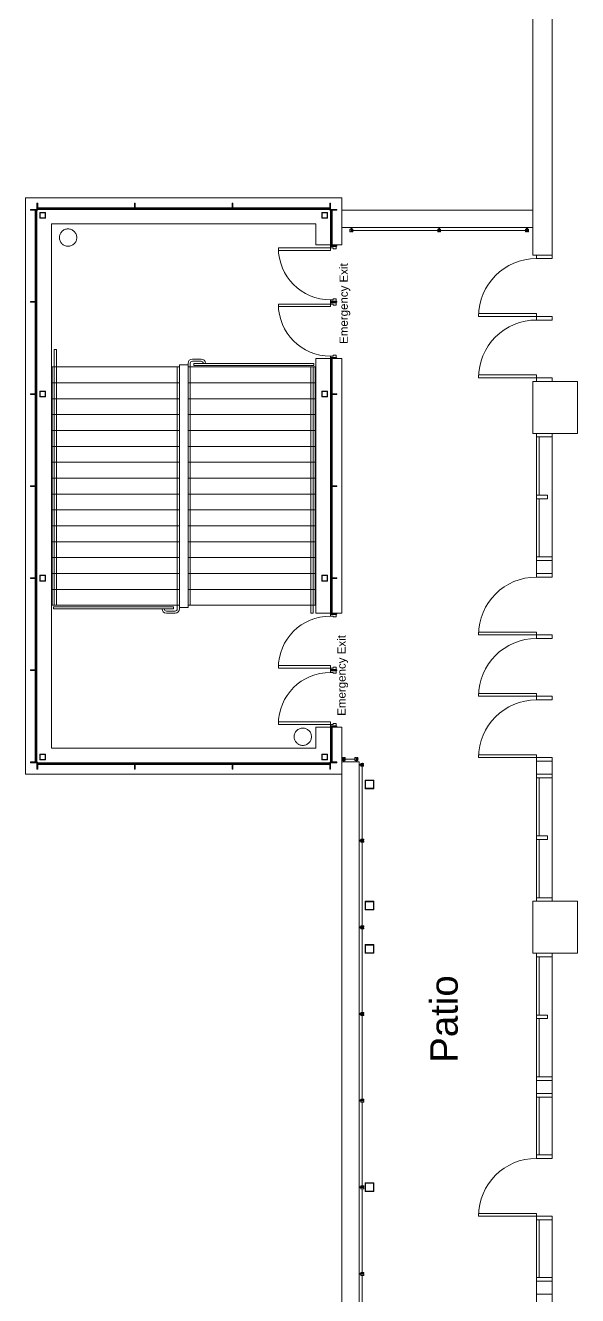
# Model space of a CAD drawing. Header units: inches. Extents: x -3410 to 5259, y -1080 to 3208.
# Drawn here: x -2321 to -1939, y 1526 to 2405 of the extents above; entities that cross this region are included whole.
import ezdxf

# ---------------------------------------------------------------- set-up
doc = ezdxf.new("R2010")
doc.units = ezdxf.units.IN
doc.header["$LTSCALE"] = 48
doc.header["$MEASUREMENT"] = 0
for name, color, linetype, lineweight in [('Venue-Fire Apparatus and Text', 7, 'Continuous', 5), ('Venue-Text', 5, 'Continuous', 5), ('Venue-Walls and Doors', 7, 'Continuous', 5)]:
    doc.layers.add(name, color=color, linetype=linetype, lineweight=lineweight)
doc.styles.add('Arial', font='Arial')

# ---------------------------------------------------------------- blocks, each defined once
blk = doc.blocks.new('Group-77-1')
at = {"layer": 'Venue-Walls and Doors', "color": 7, "linetype": 'Continuous'}
for p, q in [((-3396.192, 387.7), (-3356.24, 387.7)), ((-3356.24, 385.756), (-3356.24, 387.7)), ((-3356.24, 385.756), (-3396.24, 385.756))]:
    blk.add_line(p, q, dxfattribs=at)
blk.add_arc((-3356.24, 385.756), 39.996, 90, 180, dxfattribs=at)
blk = doc.blocks.new('Group-132-1')
at = {"layer": 'Venue-Walls and Doors', "color": 7, "linetype": 'Continuous'}
for p, q in [((-3396.192, 705.2), (-3356.24, 705.2)), ((-3356.24, 703.256), (-3356.24, 705.2)), ((-3356.24, 703.256), (-3396.24, 703.256))]:
    blk.add_line(p, q, dxfattribs=at)
blk.add_arc((-3356.24, 703.256), 39.996, 90, 180, dxfattribs=at)
blk = doc.blocks.new('Group-133-1')
at = {"layer": 'Venue-Walls and Doors', "color": 7, "linetype": 'Continuous'}
for p, q in [((-3396.192, 747.7), (-3356.24, 747.7)), ((-3356.24, 745.756), (-3356.24, 747.7)), ((-3356.24, 745.756), (-3396.24, 745.756))]:
    blk.add_line(p, q, dxfattribs=at)
blk.add_arc((-3356.24, 745.756), 39.996, 90, 180, dxfattribs=at)
blk = doc.blocks.new('Group-134-1')
at = {"layer": 'Venue-Walls and Doors', "color": 7, "linetype": 'Continuous'}
for p, q in [((-3356.24, 788.256), (-3396.24, 788.256)), ((-3396.192, 790.2), (-3356.24, 790.2)), ((-3356.24, 788.256), (-3356.24, 790.2))]:
    blk.add_line(p, q, dxfattribs=at)
blk.add_arc((-3356.24, 788.256), 39.996, 90, 180, dxfattribs=at)
blk = doc.blocks.new('Group-184-1')
at = {"layer": 'Venue-Walls and Doors', "color": 7, "linetype": 'Continuous'}
for p, q in [((-3396.193, 968.192), (-3356.241, 968.192)), ((-3356.241, 966.248), (-3356.241, 968.192)), ((-3356.241, 966.248), (-3396.241, 966.248))]:
    blk.add_line(p, q, dxfattribs=at)
blk.add_arc((-3356.241, 966.248), 39.996, 89.998567, 180, dxfattribs=at)
blk = doc.blocks.new('Group-185-1')
at = {"layer": 'Venue-Walls and Doors', "color": 7, "linetype": 'Continuous'}
for p, q in [((-3356.24, 1008.747), (-3396.24, 1008.748)), ((-3396.192, 1010.692), (-3356.24, 1010.691)), ((-3356.24, 1008.747), (-3356.24, 1010.691))]:
    blk.add_line(p, q, dxfattribs=at)
blk.add_arc((-3356.24, 1008.747), 39.996, 90, 179.998567, dxfattribs=at)

msp = doc.modelspace()

# ---------------------------------------------------------------- linework, layer by layer
at = {"layer": 'Venue-Walls and Doors', "linetype": 'Continuous'}
for p, q in [((-1969.81, 2425.75), (-1969.81, 2246.25)), ((-2320.83, 1886.75), (-2320.83, 2285.75)), ((-2101.81, 2285.75), (-2320.83, 2285.75)), ((-2245.32, 2279), (-2312.33, 2279)), ((-2312.08, 2279), (-2312.08, 2277.75)), ((-2311.58, 2278.88), (-2311.58, 2279)), ((-2310.83, 2278.88), (-2310.83, 2279)), ((-2245.57, 2279), (-2245.57, 2277.75)), ((-2177.81, 2279), (-2244.82, 2279)), ((-2244.57, 2279), (-2244.57, 2277.75)), ((-2179.31, 2278.88), (-2179.31, 2279)), ((-2178.25, 2278.88), (-2179.31, 2278.88)), ((-2178.56, 2278.88), (-2178.56, 2279)), ((-2178.06, 2279), (-2178.06, 2277.75)), ((-2110.31, 2279), (-2177.31, 2279)), ((-2177.06, 2279), (-2177.06, 2277.75)), ((-2176.56, 2278.88), (-2176.56, 2279)), ((-2175.81, 2278.88), (-2175.81, 2279)), ((-2110.56, 2279), (-2110.56, 2277.75)), ((-2109.81, 2282.25), (-2109.81, 2249.5)), ((-2101.81, 2253.25), (-2101.81, 2285.75)), ((-2314.08, 2277.25), (-2314.08, 2214)), ((-2314.08, 2277), (-2312.83, 2277)), ((-2313.95, 2276.5), (-2314.08, 2276.5)), ((-2313.95, 2275.75), (-2314.08, 2275.75)), ((-2313.95, 2276.81), (-2313.95, 2275.75)), ((-2108.56, 2277), (-2109.81, 2277)), ((-2108.68, 2276.81), (-2108.68, 2275.75)), ((-2108.68, 2276.5), (-2108.56, 2276.5)), ((-2108.68, 2275.75), (-2108.56, 2275.75)), ((-2108.56, 2277.25), (-2108.56, 2253)), ((-2101.81, 2277.25), (-1969.81, 2277.25)), ((-2302.83, 1904.75), (-2302.83, 2267.75)), ((-2119.83, 2267.75), (-2302.83, 2267.75)), ((-2119.83, 2253.25), (-2119.83, 2267.75)), ((-2101.81, 2265.25), (-1969.81, 2265.25)), ((-2095.56, 2265.25), (-2095.56, 2262.25)), ((-2095.56, 2263.25), (-2095.06, 2263.25)), ((-2095.06, 2265.25), (-2095.06, 2262.25)), ((-2094.31, 2263.25), (-2035.58, 2263.25)), ((-2034.83, 2265.25), (-2034.83, 2262.25)), ((-2034.33, 2263.25), (-2034.83, 2263.25)), ((-2034.33, 2265.25), (-2034.33, 2262.25)), ((-2033.58, 2263.25), (-1974.81, 2263.25)), ((-1974.06, 2265.25), (-1974.06, 2262.25)), ((-1973.56, 2263.25), (-1974.06, 2263.25)), ((-1973.56, 2265.25), (-1973.56, 2262.25)), ((-2101.81, 2253.25), (-2119.83, 2253.25)), ((-2105.31, 2253), (-2109.81, 2253)), ((-2109.81, 2252.25), (-2105.81, 2252.25)), ((-2108.68, 2254.5), (-2108.56, 2254.5)), ((-2108.68, 2253.75), (-2108.56, 2253.75)), ((-1969.81, 2246.25), (-1956.31, 2246.25)), ((-2313.95, 2215.5), (-2314.08, 2215.5)), ((-2313.95, 2214.75), (-2314.08, 2214.75)), ((-2314.08, 2214.25), (-2312.83, 2214.25)), ((-2314.08, 2213.5), (-2314.08, 2150.25)), ((-2314.08, 2213.25), (-2312.83, 2213.25)), ((-2313.95, 2212.75), (-2314.08, 2212.75)), ((-2313.95, 2212), (-2314.08, 2212)), ((-2313.95, 2214.44), (-2313.95, 2215.5)), ((-2313.95, 2213.06), (-2313.95, 2212)), ((-2109.81, 2215.25), (-2109.81, 2210.5)), ((-2109.81, 2214.25), (-2105.81, 2214.25)), ((-2109.81, 2213.25), (-2105.81, 2213.25)), ((-2105.81, 2215.88), (-2105.81, 2214)), ((-2300.83, 2180.75), (-2300.83, 2003.75)), ((-2299.33, 2180.75), (-2300.83, 2180.75)), ((-2299.33, 2003.75), (-2299.33, 2180.75)), ((-2199.33, 2174.25), (-2205.33, 2174.25)), ((-2199.33, 2172.75), (-2205.33, 2172.75)), ((-2119.83, 2174.5), (-2119.83, 1998.25)), ((-2101.81, 2174.5), (-2119.83, 2174.5)), ((-2109.81, 2175.25), (-2105.81, 2175.25)), ((-2108.56, 2174.25), (-2109.81, 2174.25)), ((-2108.68, 2174.06), (-2108.68, 2173)), ((-2108.68, 2173.75), (-2108.56, 2173.75)), ((-2108.68, 2173), (-2108.56, 2173)), ((-2108.56, 2174.5), (-2108.56, 2150.25)), ((-2105.81, 2176.88), (-2105.81, 2175)), ((-2101.81, 2174.5), (-2101.81, 1998.25)), ((-2302.33, 2168.75), (-2302.33, 2003.75)), ((-2214.33, 2168.75), (-2302.33, 2168.75)), ((-2215.83, 2168.75), (-2215.83, 2001.25)), ((-2214.33, 2170.25), (-2208.33, 2170.25)), ((-2214.33, 2170.25), (-2214.33, 2001.25)), ((-2208.33, 2170.25), (-2208.33, 2171.25)), ((-2208.33, 2170.25), (-2208.33, 2002.25)), ((-2120.33, 2168.75), (-2208.33, 2168.75)), ((-2206.83, 2171.5), (-2206.83, 2003.75)), ((-2121.33, 2171.25), (-2204.33, 2171.25)), ((-2204.33, 2169.75), (-2204.33, 2171.25)), ((-2121.33, 2169.75), (-2204.33, 2169.75)), ((-2123.33, 2168.75), (-2123.33, 1998.25)), ((-2121.83, 2168.75), (-2121.83, 1998.25)), ((-2121.33, 2171.25), (-2121.33, 2169.75)), ((-2120.33, 2168.75), (-2120.33, 2003.75)), ((-2214.33, 2157.75), (-2302.33, 2157.75)), ((-2120.33, 2157.75), (-2208.33, 2157.75)), ((-1969.81, 2158.75), (-1938.81, 2158.75)), ((-1969.81, 2158.75), (-1969.81, 2122.76)), ((-1938.81, 2158.75), (-1938.81, 2122.76)), ((-2313.95, 2151.75), (-2314.08, 2151.75)), ((-2313.95, 2151), (-2314.08, 2151)), ((-2314.08, 2150.5), (-2312.83, 2150.5)), ((-2314.08, 2149.75), (-2314.08, 2086.5)), ((-2314.08, 2149.5), (-2312.83, 2149.5)), ((-2313.95, 2149), (-2314.08, 2149)), ((-2313.95, 2148.25), (-2314.08, 2148.25)), ((-2313.95, 2150.69), (-2313.95, 2151.75)), ((-2313.95, 2149.31), (-2313.95, 2148.25)), ((-2214.33, 2146.75), (-2302.33, 2146.75)), ((-2120.33, 2146.75), (-2208.33, 2146.75)), ((-2108.56, 2150.5), (-2109.81, 2150.5)), ((-2108.56, 2149.5), (-2109.81, 2149.5)), ((-2108.68, 2151.75), (-2108.56, 2151.75)), ((-2108.68, 2151), (-2108.56, 2151)), ((-2108.68, 2149.31), (-2108.68, 2148.25)), ((-2108.68, 2149), (-2108.56, 2149)), ((-2108.68, 2148.25), (-2108.56, 2148.25)), ((-2108.56, 2149.75), (-2108.56, 2086.5)), ((-2214.33, 2135.75), (-2302.33, 2135.75)), ((-2120.33, 2135.75), (-2208.33, 2135.75)), ((-2214.33, 2124.75), (-2302.33, 2124.75)), ((-2120.33, 2124.75), (-2208.33, 2124.75)), ((-1969.81, 2122.76), (-1938.81, 2122.76)), ((-1967.31, 2120.26), (-1956.31, 2120.26)), ((-1965.31, 2120.26), (-1965.31, 2080.01)), ((-2214.33, 2113.75), (-2302.33, 2113.75)), ((-2120.33, 2113.75), (-2208.33, 2113.75)), ((-2214.33, 2102.75), (-2302.33, 2102.75)), ((-2120.33, 2102.75), (-2208.33, 2102.75)), ((-2313.95, 2088), (-2314.08, 2088)), ((-2313.95, 2087.25), (-2314.08, 2087.25)), ((-2314.08, 2086.75), (-2312.83, 2086.75)), ((-2314.08, 2086), (-2314.08, 2022.75)), ((-2314.08, 2085.75), (-2312.83, 2085.75)), ((-2313.95, 2085.25), (-2314.08, 2085.25)), ((-2313.95, 2084.5), (-2314.08, 2084.5)), ((-2313.95, 2086.94), (-2313.95, 2088)), ((-2313.95, 2085.56), (-2313.95, 2084.5)), ((-2214.33, 2091.75), (-2302.33, 2091.75)), ((-2120.33, 2091.75), (-2208.33, 2091.75)), ((-2108.56, 2086.75), (-2109.81, 2086.75)), ((-2108.56, 2085.75), (-2109.81, 2085.75)), ((-2108.68, 2088), (-2108.56, 2088)), ((-2108.68, 2087.25), (-2108.56, 2087.25)), ((-2108.68, 2085.56), (-2108.68, 2084.5)), ((-2108.68, 2085.25), (-2108.56, 2085.25)), ((-2108.68, 2084.5), (-2108.56, 2084.5)), ((-2108.56, 2086), (-2108.56, 2022.75)), ((-2214.33, 2080.75), (-2302.33, 2080.75)), ((-2120.33, 2080.75), (-2208.33, 2080.75)), ((-1965.31, 2037.26), (-1965.31, 2077.51)), ((-2214.33, 2069.75), (-2302.33, 2069.75)), ((-2120.33, 2069.75), (-2208.33, 2069.75)), ((-2214.33, 2058.75), (-2302.33, 2058.75)), ((-2120.33, 2058.75), (-2208.33, 2058.75)), ((-2214.33, 2047.75), (-2302.33, 2047.75)), ((-2120.33, 2047.75), (-2208.33, 2047.75)), ((-2214.33, 2036.75), (-2302.33, 2036.75)), ((-2120.33, 2036.75), (-2208.33, 2036.75)), ((-1956.31, 2037.26), (-1967.31, 2037.26)), ((-1956.31, 2034.76), (-1967.31, 2034.76)), ((-2313.95, 2024.25), (-2314.08, 2024.25)), ((-2313.95, 2023.5), (-2314.08, 2023.5)), ((-2314.08, 2023), (-2312.83, 2023)), ((-2313.95, 2023.19), (-2313.95, 2024.25)), ((-2214.33, 2025.75), (-2302.33, 2025.75)), ((-2120.33, 2025.75), (-2208.33, 2025.75)), ((-2108.56, 2023), (-2109.81, 2023)), ((-2108.68, 2024.25), (-2108.56, 2024.25)), ((-2108.68, 2023.5), (-2108.56, 2023.5)), ((-1967.31, 2025.76), (-1956.31, 2025.76)), ((-2314.08, 2022.25), (-2314.08, 1959)), ((-2314.08, 2022), (-2312.83, 2022)), ((-2313.95, 2021.5), (-2314.08, 2021.5)), ((-2313.95, 2020.75), (-2314.08, 2020.75)), ((-2313.95, 2021.81), (-2313.95, 2020.75)), ((-2214.33, 2014.75), (-2302.33, 2014.75)), ((-2120.33, 2014.75), (-2208.33, 2014.75)), ((-2108.56, 2022), (-2109.81, 2022)), ((-2108.68, 2021.81), (-2108.68, 2020.75)), ((-2108.68, 2021.5), (-2108.56, 2021.5)), ((-2108.68, 2020.75), (-2108.56, 2020.75)), ((-2108.56, 2022.25), (-2108.56, 1998)), ((-2214.33, 2003.75), (-2302.33, 2003.75)), ((-2301.33, 2002.75), (-2218.33, 2002.75)), ((-2301.33, 2001.25), (-2301.33, 2002.75)), ((-2301.33, 2001.25), (-2218.33, 2001.25)), ((-2223.33, 1999.75), (-2217.33, 1999.75)), ((-2223.33, 1998.25), (-2217.33, 1998.25)), ((-2218.33, 2002.75), (-2218.33, 2001.25)), ((-2208.33, 2002.25), (-2214.33, 2002.25)), ((-2120.33, 2003.75), (-2208.33, 2003.75)), ((-2121.83, 1998.25), (-2123.33, 1998.25)), ((-2101.81, 1998.25), (-2119.83, 1998.25)), ((-2105.31, 1998), (-2109.81, 1998)), ((-2109.81, 1997.25), (-2105.81, 1997.25)), ((-2108.68, 1999.5), (-2108.56, 1999.5)), ((-2108.68, 1998.75), (-2108.56, 1998.75)), ((-2313.95, 1960.5), (-2314.08, 1960.5)), ((-2313.95, 1959.75), (-2314.08, 1959.75)), ((-2314.08, 1959.25), (-2312.83, 1959.25)), ((-2314.08, 1958.5), (-2314.08, 1895.25)), ((-2314.08, 1958.25), (-2312.83, 1958.25)), ((-2313.95, 1957.75), (-2314.08, 1957.75)), ((-2313.95, 1957), (-2314.08, 1957)), ((-2313.95, 1959.44), (-2313.95, 1960.5)), ((-2313.95, 1958.06), (-2313.95, 1957)), ((-2109.81, 1959.25), (-2105.81, 1959.25)), ((-2109.81, 1958.25), (-2105.81, 1958.25)), ((-2105.81, 1960.88), (-2105.81, 1959)), ((-2119.83, 1904.75), (-2119.83, 1919.25)), ((-2101.81, 1919.25), (-2119.83, 1919.25)), ((-2109.81, 1920.25), (-2105.81, 1920.25)), ((-2109.81, 1920), (-2105.31, 1920)), ((-2105.31, 1919.5), (-2109.81, 1919.5)), ((-2108.68, 1919.06), (-2108.68, 1918)), ((-2108.68, 1918.75), (-2108.56, 1918.75)), ((-2108.68, 1918), (-2108.56, 1918)), ((-2108.56, 1919.5), (-2108.56, 1895.25)), ((-2105.81, 1921.88), (-2105.81, 1920)), ((-2105.31, 1920), (-2105.31, 1919.25)), ((-2101.81, 1919.25), (-2101.81, 516.77)), ((-2119.83, 1904.75), (-2302.83, 1904.75)), ((-2313.95, 1896.75), (-2314.08, 1896.75)), ((-2313.95, 1896), (-2314.08, 1896)), ((-2314.08, 1895.5), (-2312.83, 1895.5)), ((-2313.95, 1895.69), (-2313.95, 1896.75)), ((-2245.32, 1894.75), (-2312.33, 1894.75)), ((-2245.32, 1893.5), (-2312.33, 1893.5)), ((-2312.08, 1893.5), (-2312.08, 1894.75)), ((-2311.58, 1893.63), (-2311.58, 1893.5)), ((-2310.83, 1893.63), (-2310.83, 1893.5)), ((-2245.57, 1893.5), (-2245.57, 1894.75)), ((-2105.31, 1894.75), (-2244.82, 1894.75)), ((-2177.81, 1893.5), (-2244.82, 1893.5)), ((-2244.57, 1893.5), (-2244.57, 1894.75)), ((-2179.31, 1893.63), (-2179.31, 1893.5)), ((-2178.25, 1893.63), (-2179.31, 1893.63)), ((-2178.56, 1893.63), (-2178.56, 1893.5)), ((-2178.06, 1893.5), (-2178.06, 1894.75)), ((-2110.31, 1893.5), (-2177.31, 1893.5)), ((-2177.06, 1893.5), (-2177.06, 1894.75)), ((-2176.56, 1893.63), (-2176.56, 1893.5)), ((-2175.81, 1893.63), (-2175.81, 1893.5)), ((-2110.56, 1893.5), (-2110.56, 1894.75)), ((-2108.56, 1895.5), (-2109.81, 1895.5)), ((-2108.68, 1896.75), (-2108.56, 1896.75)), ((-2108.68, 1896), (-2108.56, 1896)), ((-2101.81, 1895.25), (-2089.81, 1895.25)), ((-2100.81, 1898.23), (-2100.81, 1895.23)), ((-2100.31, 1897.23), (-2100.81, 1897.23)), ((-2100.31, 1898.23), (-2100.31, 1895.23)), ((-2099.56, 1897.23), (-2092.81, 1897.23)), ((-2092.06, 1898.23), (-2092.06, 1895.23)), ((-2091.56, 1897.23), (-2092.06, 1897.23)), ((-2091.56, 1898.23), (-2091.56, 1895.23)), ((-2089.81, 1895.25), (-2089.81, 516.77)), ((-2086.81, 1893.5), (-2089.81, 1893.5)), ((-2086.81, 1893), (-2089.81, 1893)), ((-2087.81, 1893), (-2087.81, 1893.5)), ((-2087.81, 1892.25), (-2087.81, 1841.75)), ((-1956.31, 1898.26), (-1967.31, 1898.26)), ((-1967.31, 1895.76), (-1956.31, 1895.76)), ((-2320.83, 1886.75), (-2101.81, 1886.75)), ((-1956.31, 1886.76), (-1967.31, 1886.76)), ((-1956.31, 1884.26), (-1967.31, 1884.26)), ((-1965.31, 1884.26), (-1965.31, 1844.01)), ((-2086.8, 1841), (-2089.8, 1841)), ((-2086.8, 1840.5), (-2089.8, 1840.5)), ((-2087.8, 1840.5), (-2087.8, 1841)), ((-2087.8, 1839.75), (-2087.8, 1781.75)), ((-1965.31, 1801.26), (-1965.31, 1841.51)), ((-2089.81, 1798.75), (-2089.81, 1762.76)), ((-1969.81, 1798.75), (-1938.81, 1798.75)), ((-1969.81, 1798.75), (-1969.81, 1762.76)), ((-1967.31, 1801.26), (-1956.31, 1801.26)), ((-1938.81, 1798.75), (-1938.81, 1762.76)), ((-2086.8, 1781), (-2089.8, 1781)), ((-2086.8, 1780.5), (-2089.8, 1780.5)), ((-2087.8, 1780.5), (-2087.8, 1781)), ((-2087.8, 1779.75), (-2087.8, 1721.75)), ((-1969.81, 1762.76), (-1938.81, 1762.76)), ((-1967.31, 1762.76), (-1967.31, 1620.76)), ((-1967.31, 1760.26), (-1956.31, 1760.26)), ((-1965.31, 1760.26), (-1965.31, 1720.01)), ((-2086.8, 1721), (-2089.8, 1721)), ((-2086.8, 1720.5), (-2089.8, 1720.5)), ((-2087.8, 1720.5), (-2087.8, 1721)), ((-2087.8, 1719.75), (-2087.8, 1661.75)), ((-1965.31, 1677.26), (-1965.31, 1717.51)), ((-1956.31, 1677.26), (-1967.31, 1677.26)), ((-1956.31, 1674.76), (-1967.31, 1674.76)), ((-1967.31, 1665.76), (-1956.31, 1665.76)), ((-1956.31, 1663.26), (-1967.31, 1663.26)), ((-1965.31, 1623.26), (-1965.31, 1663.26)), ((-2086.8, 1661), (-2089.8, 1661)), ((-2086.8, 1660.5), (-2089.8, 1660.5)), ((-2087.8, 1660.5), (-2087.8, 1661)), ((-2087.8, 1659.75), (-2087.8, 1601.75)), ((-1956.31, 1623.26), (-1967.31, 1623.26)), ((-2086.8, 1601), (-2089.8, 1601)), ((-2087.8, 1600.5), (-2087.8, 1601)), ((-2086.8, 1600.5), (-2089.8, 1600.5)), ((-2087.8, 1599.75), (-2087.8, 1541.75)), ((-1967.31, 1580.76), (-1956.31, 1580.76)), ((-1956.31, 1578.26), (-1967.31, 1578.26)), ((-1965.31, 1578.26), (-1965.31, 1538.26)), ((-2086.8, 1541), (-2089.8, 1541)), ((-2086.8, 1540.5), (-2089.8, 1540.5)), ((-2087.8, 1540.5), (-2087.8, 1541)), ((-2087.8, 1539.75), (-2087.8, 1481.75)), ((-1956.31, 1538.26), (-1967.31, 1538.26)), ((-1967.31, 1535.76), (-1956.31, 1535.76)), ((-1956.31, 1526.76), (-1967.31, 1526.76))]:
    msp.add_line(p, q, dxfattribs=at)
at = {"layer": 'Venue-Walls and Doors', "linetype": 'Continuous', "flags": 128}
for points in [[(-1956.31, 2410.75), (-1956.31, 2243.75), (-1967.31, 2243.75), (-1967.31, 2246.25)], [(-2312.33, 2277.75), (-2312.33, 2282.25), (-2312.83, 2282.25)], [(-2312.33, 1894.75), (-2312.33, 1890.25), (-2312.83, 1890.25), (-2312.83, 2282.25)], [(-2244.82, 2277.75), (-2244.82, 2282.25), (-2245.32, 2282.25), (-2245.32, 2277.75)], [(-2177.31, 2277.75), (-2177.31, 2282.25), (-2177.81, 2282.25), (-2177.81, 2277.75)], [(-2109.81, 2282.25), (-2110.31, 2282.25), (-2110.31, 2277.75)], [(-2105.31, 2277.75), (-2317.33, 2277.75), (-2317.33, 2277.25), (-2312.83, 2277.25)], [(-2109.81, 2277.25), (-2105.31, 2277.25), (-2105.31, 2277.75)], [(-2095.56, 2262.25), (-2096.31, 2262.25), (-2096.31, 2264.25), (-2095.56, 2264.25)], [(-2095.06, 2262.25), (-2094.31, 2262.25), (-2094.31, 2264.25), (-2095.06, 2264.25)], [(-2034.83, 2262.25), (-2035.58, 2262.25), (-2035.58, 2264.25), (-2034.83, 2264.25)], [(-2034.33, 2262.25), (-2033.58, 2262.25), (-2033.58, 2264.25), (-2034.33, 2264.25)], [(-1974.06, 2262.25), (-1974.81, 2262.25), (-1974.81, 2264.25), (-1974.06, 2264.25)], [(-1973.56, 2262.25), (-1972.81, 2262.25), (-1972.81, 2264.25), (-1973.56, 2264.25)], [(-2109.81, 2252.5), (-2105.31, 2252.5), (-2105.31, 2253.25)], [(-2105.81, 2252.5), (-2105.81, 2250.63), (-2107.81, 2250.63), (-2107.81, 2251.25)], [(-2109.81, 2249.5), (-2145.81, 2249.5), (-2145.81, 2251.25), (-2107.81, 2251.25)], [(-2312.83, 2214), (-2317.33, 2214), (-2317.33, 2213.5), (-2312.83, 2213.5)], [(-2109.81, 2210.5), (-2145.81, 2210.5), (-2145.81, 2212.25), (-2107.81, 2212.25)], [(-2105.81, 2215.88), (-2107.81, 2215.88), (-2107.81, 2215.25), (-2109.81, 2215.25)], [(-2109.81, 2214), (-2105.31, 2214), (-2105.31, 2213.5), (-2109.81, 2213.5)], [(-2105.81, 2213.5), (-2105.81, 2211.63), (-2107.81, 2211.63), (-2107.81, 2212.25)], [(-2105.81, 2176.88), (-2107.81, 2176.88), (-2107.81, 2176.25), (-2109.81, 2176.25)], [(-2105.81, 1997.5), (-2105.81, 1995.63), (-2107.81, 1995.63), (-2107.81, 1996.25), (-2109.81, 1996.25), (-2109.81, 2176.25)], [(-2109.81, 2175), (-2105.31, 2175), (-2105.31, 2174.5)], [(-1967.31, 2158.75), (-1967.31, 2161.25), (-1956.31, 2161.25), (-1956.31, 2158.75)], [(-2312.83, 2150.25), (-2317.33, 2150.25), (-2317.33, 2149.75), (-2312.83, 2149.75)], [(-2109.81, 2150.25), (-2105.31, 2150.25), (-2105.31, 2149.75), (-2109.81, 2149.75)], [(-1956.31, 2122.76), (-1956.31, 2023.26), (-1967.31, 2023.26), (-1967.31, 2122.76)], [(-2312.83, 2086.5), (-2317.33, 2086.5), (-2317.33, 2086), (-2312.83, 2086)], [(-2109.81, 2086.5), (-2105.31, 2086.5), (-2105.31, 2086), (-2109.81, 2086)], [(-1967.31, 2077.51), (-1959.56, 2077.51), (-1959.56, 2080.01), (-1967.31, 2080.01)], [(-2312.83, 2022.75), (-2317.33, 2022.75), (-2317.33, 2022.25), (-2312.83, 2022.25)], [(-2109.81, 2022.25), (-2105.31, 2022.25), (-2105.31, 2022.75), (-2109.81, 2022.75)], [(-2109.81, 1997.5), (-2105.31, 1997.5), (-2105.31, 1998.25)], [(-2109.81, 1962), (-2145.81, 1962), (-2145.81, 1960.25), (-2107.81, 1960.25)], [(-2105.81, 1958.5), (-2105.81, 1956.63), (-2107.81, 1956.63), (-2107.81, 1957.25), (-2109.81, 1957.25), (-2109.81, 1962)], [(-2312.83, 1958.5), (-2317.33, 1958.5), (-2317.33, 1959), (-2312.83, 1959)], [(-2109.81, 1958.5), (-2105.31, 1958.5), (-2105.31, 1959), (-2109.81, 1959)], [(-2105.81, 1960.88), (-2107.81, 1960.88), (-2107.81, 1960.25)], [(-2109.81, 1923), (-2145.81, 1923), (-2145.81, 1921.25), (-2107.81, 1921.25)], [(-2109.81, 1923), (-2109.81, 1890.25), (-2110.31, 1890.25), (-2110.31, 1894.75)], [(-2105.81, 1921.88), (-2107.81, 1921.88), (-2107.81, 1921.25)], [(-2312.33, 1894.75), (-2317.33, 1894.75), (-2317.33, 1895.25), (-2312.83, 1895.25)], [(-2177.31, 1894.75), (-2177.31, 1890.25), (-2177.81, 1890.25), (-2177.81, 1894.75)], [(-2109.81, 1895.25), (-2105.31, 1895.25), (-2105.31, 1894.75)], [(-2100.81, 1896.23), (-2101.56, 1896.23), (-2101.56, 1898.23), (-2100.81, 1898.23)], [(-2100.31, 1896.23), (-2099.56, 1896.23), (-2099.56, 1898.23), (-2100.31, 1898.23)], [(-2092.06, 1896.23), (-2092.81, 1896.23), (-2092.81, 1898.23), (-2092.06, 1898.23)], [(-2091.56, 1896.23), (-2090.81, 1896.23), (-2090.81, 1898.23), (-2091.56, 1898.23)], [(-2088.81, 1893.5), (-2088.81, 1894.25), (-2086.81, 1894.25), (-2086.81, 1893.5)], [(-2088.81, 1893), (-2088.81, 1892.25), (-2086.81, 1892.25), (-2086.81, 1893)], [(-1956.31, 1898.26), (-1956.31, 1798.76), (-1967.31, 1798.76), (-1967.31, 1898.26)], [(-2085.82, 1882.75), (-2079.83, 1882.75), (-2079.83, 1876.75), (-2085.83, 1876.75), (-2085.83, 1882.75)], [(-2088.8, 1841), (-2088.8, 1841.75), (-2086.8, 1841.75), (-2086.8, 1841)], [(-2088.8, 1840.5), (-2088.8, 1839.75), (-2086.8, 1839.75), (-2086.8, 1840.5)], [(-1967.31, 1844.01), (-1959.56, 1844.01), (-1959.56, 1841.51), (-1967.31, 1841.51)], [(-2088.8, 1781), (-2088.8, 1781.75), (-2086.8, 1781.75), (-2086.8, 1781)], [(-2088.8, 1780.5), (-2088.8, 1779.75), (-2086.8, 1779.75), (-2086.8, 1780.5)], [(-1967.31, 1620.76), (-1956.31, 1620.76), (-1956.31, 1762.76)], [(-2088.8, 1721), (-2088.8, 1721.75), (-2086.8, 1721.75), (-2086.8, 1721)], [(-2088.8, 1720.5), (-2088.8, 1719.75), (-2086.8, 1719.75), (-2086.8, 1720.5)], [(-1967.31, 1717.51), (-1959.56, 1717.51), (-1959.56, 1720.01), (-1967.31, 1720.01)], [(-2088.8, 1661), (-2088.8, 1661.75), (-2086.8, 1661.75), (-2086.8, 1661)], [(-2088.8, 1660.5), (-2088.8, 1659.75), (-2086.8, 1659.75), (-2086.8, 1660.5)], [(-2088.8, 1601), (-2088.8, 1601.75), (-2086.8, 1601.75), (-2086.8, 1601)], [(-2085.82, 1603.75), (-2079.83, 1603.75), (-2079.83, 1597.75), (-2085.83, 1597.75), (-2085.83, 1603.75)], [(-2088.8, 1600.5), (-2088.8, 1599.75), (-2086.8, 1599.75), (-2086.8, 1600.5)], [(-1956.31, 1580.76), (-1956.31, 1438.76), (-1967.31, 1438.76), (-1967.31, 1580.76)], [(-2088.8, 1541), (-2088.8, 1541.75), (-2086.8, 1541.75), (-2086.8, 1541)], [(-2088.8, 1540.5), (-2088.8, 1539.75), (-2086.8, 1539.75), (-2086.8, 1540.5)]]:
    msp.add_lwpolyline(points, dxfattribs=at)
for points in [[(-2310.83, 2277.75), (-2310.83, 2277.88), (-2311.89, 2277.88, -0.414214), (-2311.95, 2277.94), (-2311.95, 2278.81, -0.414214), (-2311.89, 2278.88), (-2310.83, 2278.88)], [(-2246.82, 2277.75), (-2246.82, 2277.88), (-2245.76, 2277.88, 0.414214), (-2245.7, 2277.94), (-2245.7, 2278.81, 0.414214), (-2245.76, 2278.88), (-2246.07, 2278.88), (-2246.07, 2279)], [(-2243.32, 2277.75), (-2243.32, 2277.88), (-2244.38, 2277.88, -0.414214), (-2244.45, 2277.94), (-2244.45, 2278.81, -0.414214), (-2244.38, 2278.88), (-2244.07, 2278.88), (-2244.07, 2279)], [(-2179.31, 2277.75), (-2179.31, 2277.88), (-2178.25, 2277.88, 0.414214), (-2178.19, 2277.94), (-2178.19, 2278.81, 0.414214), (-2178.25, 2278.88)], [(-2175.81, 2277.75), (-2175.81, 2277.88), (-2176.88, 2277.88, -0.414214), (-2176.94, 2277.94), (-2176.94, 2278.81, -0.414214), (-2176.88, 2278.88), (-2175.81, 2278.88)], [(-2111.81, 2277.75), (-2111.81, 2277.88), (-2110.75, 2277.88, 0.414214), (-2110.68, 2277.94), (-2110.68, 2278.81, 0.414214), (-2110.75, 2278.88), (-2111.06, 2278.88), (-2111.06, 2279)], [(-2312.83, 2275.75), (-2312.95, 2275.75), (-2312.95, 2276.81, 0.414214), (-2313.01, 2276.88), (-2313.89, 2276.88, 0.414214), (-2313.95, 2276.81)], [(-2109.81, 2275.75), (-2109.68, 2275.75), (-2109.68, 2276.81, -0.414214), (-2109.62, 2276.88), (-2108.75, 2276.88, -0.414214), (-2108.68, 2276.81)], [(-2109.81, 2254.5), (-2109.68, 2254.5), (-2109.68, 2253.44, 0.414214), (-2109.62, 2253.38), (-2108.75, 2253.38, 0.414214), (-2108.68, 2253.44), (-2108.68, 2254.5)], [(-2312.83, 2215.5), (-2312.95, 2215.5), (-2312.95, 2214.44, -0.414214), (-2313.02, 2214.38), (-2313.89, 2214.38, -0.414214), (-2313.95, 2214.44)], [(-2312.83, 2212), (-2312.95, 2212), (-2312.95, 2213.06, 0.414214), (-2313.01, 2213.13), (-2313.89, 2213.13, 0.414214), (-2313.95, 2213.06)], [(-2109.81, 2173), (-2109.68, 2173), (-2109.68, 2174.06, -0.414214), (-2109.62, 2174.13), (-2108.75, 2174.13, -0.414214), (-2108.68, 2174.06)], [(-2312.83, 2151.75), (-2312.95, 2151.75), (-2312.95, 2150.69, -0.414214), (-2313.02, 2150.63), (-2313.89, 2150.63, -0.414214), (-2313.95, 2150.69)], [(-2312.83, 2148.25), (-2312.95, 2148.25), (-2312.95, 2149.31, 0.414214), (-2313.01, 2149.38), (-2313.89, 2149.38, 0.414214), (-2313.95, 2149.31)], [(-2109.81, 2151.75), (-2109.68, 2151.75), (-2109.68, 2150.69, 0.414214), (-2109.62, 2150.63), (-2108.75, 2150.63, 0.414214), (-2108.68, 2150.69), (-2108.68, 2151.75)], [(-2109.81, 2148.25), (-2109.68, 2148.25), (-2109.68, 2149.31, -0.414214), (-2109.62, 2149.38), (-2108.75, 2149.38, -0.414214), (-2108.68, 2149.31)], [(-2312.83, 2088), (-2312.95, 2088), (-2312.95, 2086.94, -0.414214), (-2313.02, 2086.88), (-2313.89, 2086.88, -0.414214), (-2313.95, 2086.94)], [(-2312.83, 2084.5), (-2312.95, 2084.5), (-2312.95, 2085.56, 0.414214), (-2313.01, 2085.63), (-2313.89, 2085.63, 0.414214), (-2313.95, 2085.56)], [(-2109.81, 2088), (-2109.68, 2088), (-2109.68, 2086.94, 0.414214), (-2109.62, 2086.88), (-2108.75, 2086.88, 0.414214), (-2108.68, 2086.94), (-2108.68, 2088)], [(-2109.81, 2084.5), (-2109.68, 2084.5), (-2109.68, 2085.56, -0.414214), (-2109.62, 2085.63), (-2108.75, 2085.63, -0.414214), (-2108.68, 2085.56)], [(-2312.83, 2024.25), (-2312.95, 2024.25), (-2312.95, 2023.19, -0.414214), (-2313.02, 2023.13), (-2313.89, 2023.13, -0.414214), (-2313.95, 2023.19)], [(-2109.81, 2024.25), (-2109.68, 2024.25), (-2109.68, 2023.19, 0.414214), (-2109.62, 2023.13), (-2108.75, 2023.13, 0.414214), (-2108.68, 2023.19), (-2108.68, 2024.25)], [(-2312.83, 2020.75), (-2312.95, 2020.75), (-2312.95, 2021.81, 0.414214), (-2313.01, 2021.88), (-2313.89, 2021.88, 0.414214), (-2313.95, 2021.81)], [(-2109.81, 2020.75), (-2109.68, 2020.75), (-2109.68, 2021.81, -0.414214), (-2109.62, 2021.88), (-2108.75, 2021.88, -0.414214), (-2108.68, 2021.81)], [(-2109.81, 1999.5), (-2109.68, 1999.5), (-2109.68, 1998.44, 0.414214), (-2109.62, 1998.38), (-2108.75, 1998.38, 0.414214), (-2108.68, 1998.44), (-2108.68, 1999.5)], [(-2312.83, 1960.5), (-2312.95, 1960.5), (-2312.95, 1959.44, -0.414214), (-2313.02, 1959.38), (-2313.89, 1959.38, -0.414214), (-2313.95, 1959.44)], [(-2312.83, 1957), (-2312.95, 1957), (-2312.95, 1958.06, 0.414214), (-2313.01, 1958.13), (-2313.89, 1958.13, 0.414214), (-2313.95, 1958.06)], [(-2109.81, 1918), (-2109.68, 1918), (-2109.68, 1919.06, -0.414214), (-2109.62, 1919.13), (-2108.75, 1919.13, -0.414214), (-2108.68, 1919.06)], [(-2312.83, 1896.75), (-2312.95, 1896.75), (-2312.95, 1895.69, -0.414214), (-2313.02, 1895.63), (-2313.89, 1895.63, -0.414214), (-2313.95, 1895.69)], [(-2310.83, 1894.75), (-2310.83, 1894.63), (-2311.89, 1894.63, 0.414214), (-2311.95, 1894.56), (-2311.95, 1893.69, 0.414214), (-2311.89, 1893.63), (-2310.83, 1893.63)], [(-2246.82, 1894.75), (-2246.82, 1894.63), (-2245.76, 1894.63, -0.414214), (-2245.7, 1894.56), (-2245.7, 1893.69, -0.414214), (-2245.76, 1893.63), (-2246.07, 1893.63), (-2246.07, 1893.5)], [(-2243.32, 1894.75), (-2243.32, 1894.63), (-2244.38, 1894.63, 0.414214), (-2244.45, 1894.56), (-2244.45, 1893.69, 0.414214), (-2244.38, 1893.63), (-2244.07, 1893.63), (-2244.07, 1893.5)], [(-2179.31, 1894.75), (-2179.31, 1894.63), (-2178.25, 1894.63, -0.414214), (-2178.19, 1894.56), (-2178.19, 1893.69, -0.414214), (-2178.25, 1893.63)], [(-2175.81, 1894.75), (-2175.81, 1894.63), (-2176.88, 1894.63, 0.414214), (-2176.94, 1894.56), (-2176.94, 1893.69, 0.414214), (-2176.88, 1893.63), (-2175.81, 1893.63)], [(-2111.81, 1894.75), (-2111.81, 1894.63), (-2110.75, 1894.63, -0.414214), (-2110.68, 1894.56), (-2110.68, 1893.69, -0.414214), (-2110.75, 1893.63), (-2111.06, 1893.63), (-2111.06, 1893.5)], [(-2109.81, 1896.75), (-2109.68, 1896.75), (-2109.68, 1895.69, 0.414214), (-2109.62, 1895.63), (-2108.75, 1895.63, 0.414214), (-2108.68, 1895.69), (-2108.68, 1896.75)]]:
    msp.add_lwpolyline(points, format="xyb", dxfattribs=at)
for points in [[(-2246.32, 2278.75), (-2246.32, 2278), (-2311.33, 2278), (-2311.33, 2278.75)], [(-2243.82, 2278.75), (-2243.82, 2278), (-2178.81, 2278), (-2178.81, 2278.75)], [(-2111.31, 2278.75), (-2111.31, 2278), (-2176.31, 2278), (-2176.31, 2278.75)], [(-2313.83, 2215), (-2313.08, 2215), (-2313.08, 2276.25), (-2313.83, 2276.25)], [(-2310.83, 2271.75), (-2310.83, 2275.75), (-2306.83, 2275.75), (-2306.83, 2271.75)], [(-2310.58, 2272), (-2310.58, 2275.5), (-2307.08, 2275.5), (-2307.08, 2272)], [(-2111.81, 2271.75), (-2111.81, 2275.75), (-2115.81, 2275.75), (-2115.81, 2271.75)], [(-2112.06, 2272), (-2112.06, 2275.5), (-2115.56, 2275.5), (-2115.56, 2272)], [(-2108.81, 2254), (-2109.56, 2254), (-2109.56, 2276.25), (-2108.81, 2276.25)], [(-2285.35, 2258.31), (-2285.37, 2257.72), (-2285.46, 2257.14), (-2285.6, 2256.57), (-2285.8, 2256.01), (-2286.05, 2255.48), (-2286.36, 2254.97), (-2286.71, 2254.5), (-2287.1, 2254.07), (-2287.54, 2253.67), (-2288.01, 2253.32), (-2288.52, 2253.02), (-2289.05, 2252.77), (-2289.6, 2252.57), (-2290.18, 2252.42), (-2290.76, 2252.34), (-2291.35, 2252.31), (-2291.93, 2252.34), (-2292.52, 2252.42), (-2293.09, 2252.57), (-2293.64, 2252.77), (-2294.17, 2253.02), (-2294.68, 2253.32), (-2295.15, 2253.67), (-2295.59, 2254.07), (-2295.98, 2254.5), (-2296.33, 2254.97), (-2296.64, 2255.48), (-2296.89, 2256.01), (-2297.09, 2256.57), (-2297.23, 2257.14), (-2297.32, 2257.72), (-2297.35, 2258.31), (-2297.32, 2258.9), (-2297.23, 2259.48), (-2297.09, 2260.05), (-2296.89, 2260.6), (-2296.64, 2261.14), (-2296.33, 2261.64), (-2295.98, 2262.11), (-2295.59, 2262.55), (-2295.15, 2262.95), (-2294.68, 2263.3), (-2294.17, 2263.6), (-2293.64, 2263.85), (-2293.09, 2264.05), (-2292.52, 2264.19), (-2291.93, 2264.28), (-2291.35, 2264.31), (-2290.76, 2264.28), (-2290.18, 2264.19), (-2289.6, 2264.05), (-2289.05, 2263.85), (-2288.52, 2263.6), (-2288.01, 2263.3), (-2287.54, 2262.95), (-2287.1, 2262.55), (-2286.71, 2262.11), (-2286.36, 2261.64), (-2286.05, 2261.14), (-2285.8, 2260.6), (-2285.6, 2260.05), (-2285.46, 2259.48), (-2285.37, 2258.9)], [(-2313.83, 2151.25), (-2313.08, 2151.25), (-2313.08, 2212.5), (-2313.83, 2212.5)], [(-1967.31, 2203.75), (-1956.31, 2203.75), (-1956.31, 2201.25), (-1967.31, 2201.25)], [(-2108.81, 2173.5), (-2109.56, 2173.5), (-2109.56, 2151.25), (-2108.81, 2151.25)], [(-2313.83, 2087.5), (-2313.08, 2087.5), (-2313.08, 2148.75), (-2313.83, 2148.75)], [(-2310.83, 2148), (-2310.83, 2152), (-2306.83, 2152), (-2306.83, 2148)], [(-2310.58, 2148.25), (-2310.58, 2151.75), (-2307.08, 2151.75), (-2307.08, 2148.25)], [(-2111.81, 2148), (-2111.81, 2152), (-2115.81, 2152), (-2115.81, 2148)], [(-2112.06, 2148.25), (-2112.06, 2151.75), (-2115.56, 2151.75), (-2115.56, 2148.25)], [(-2108.81, 2087.5), (-2109.56, 2087.5), (-2109.56, 2148.75), (-2108.81, 2148.75)], [(-2313.83, 2023.75), (-2313.08, 2023.75), (-2313.08, 2085), (-2313.83, 2085)], [(-2108.81, 2085), (-2109.56, 2085), (-2109.56, 2023.75), (-2108.81, 2023.75)], [(-2310.83, 2020.5), (-2310.83, 2024.5), (-2306.83, 2024.5), (-2306.83, 2020.5)], [(-2310.58, 2020.75), (-2310.58, 2024.25), (-2307.08, 2024.25), (-2307.08, 2020.75)], [(-2111.81, 2020.5), (-2111.81, 2024.5), (-2115.81, 2024.5), (-2115.81, 2020.5)], [(-2112.06, 2020.75), (-2112.06, 2024.25), (-2115.56, 2024.25), (-2115.56, 2020.75)], [(-2313.83, 1960), (-2313.08, 1960), (-2313.08, 2021.25), (-2313.83, 2021.25)], [(-2108.81, 1999), (-2109.56, 1999), (-2109.56, 2021.25), (-2108.81, 2021.25)], [(-1967.31, 1980.76), (-1956.31, 1980.76), (-1956.31, 1983.26), (-1967.31, 1983.26)], [(-2313.83, 1896.25), (-2313.08, 1896.25), (-2313.08, 1957.5), (-2313.83, 1957.5)], [(-1967.31, 1940.76), (-1956.31, 1940.76), (-1956.31, 1938.26), (-1967.31, 1938.26)], [(-2122.91, 1912.72), (-2122.94, 1912.13), (-2123.02, 1911.55), (-2123.17, 1910.98), (-2123.37, 1910.42), (-2123.62, 1909.89), (-2123.92, 1909.39), (-2124.27, 1908.91), (-2124.67, 1908.48), (-2125.1, 1908.08), (-2125.58, 1907.73), (-2126.08, 1907.43), (-2126.61, 1907.18), (-2127.17, 1906.98), (-2127.74, 1906.83), (-2128.32, 1906.75), (-2128.91, 1906.72), (-2129.5, 1906.75), (-2130.08, 1906.83), (-2130.65, 1906.98), (-2131.2, 1907.18), (-2131.74, 1907.43), (-2132.24, 1907.73), (-2132.71, 1908.08), (-2133.15, 1908.48), (-2133.55, 1908.91), (-2133.9, 1909.39), (-2134.2, 1909.89), (-2134.45, 1910.42), (-2134.65, 1910.98), (-2134.79, 1911.55), (-2134.88, 1912.13), (-2134.91, 1912.72), (-2134.88, 1913.31), (-2134.79, 1913.89), (-2134.65, 1914.46), (-2134.45, 1915.02), (-2134.2, 1915.55), (-2133.9, 1916.05), (-2133.55, 1916.53), (-2133.15, 1916.96), (-2132.71, 1917.36), (-2132.24, 1917.71), (-2131.74, 1918.01), (-2131.2, 1918.26), (-2130.65, 1918.46), (-2130.08, 1918.6), (-2129.5, 1918.69), (-2128.91, 1918.72), (-2128.32, 1918.69), (-2127.74, 1918.6), (-2127.17, 1918.46), (-2126.61, 1918.26), (-2126.08, 1918.01), (-2125.58, 1917.71), (-2125.1, 1917.36), (-2124.67, 1916.96), (-2124.27, 1916.53), (-2123.92, 1916.05), (-2123.62, 1915.55), (-2123.37, 1915.02), (-2123.17, 1914.46), (-2123.02, 1913.89), (-2122.94, 1913.31)], [(-2108.81, 1918.5), (-2109.56, 1918.5), (-2109.56, 1896.25), (-2108.81, 1896.25)], [(-2310.83, 1900.75), (-2310.83, 1896.75), (-2306.83, 1896.75), (-2306.83, 1900.75)], [(-2310.58, 1900.5), (-2310.58, 1897), (-2307.08, 1897), (-2307.08, 1900.5)], [(-2111.81, 1900.75), (-2111.81, 1896.75), (-2115.81, 1896.75), (-2115.81, 1900.75)], [(-2112.06, 1900.5), (-2112.06, 1897), (-2115.56, 1897), (-2115.56, 1900.5)], [(-2246.32, 1893.75), (-2246.32, 1894.5), (-2311.33, 1894.5), (-2311.33, 1893.75)], [(-2245.32, 1894.75), (-2244.82, 1894.75), (-2244.82, 1890.25), (-2245.32, 1890.25)], [(-2243.82, 1893.75), (-2243.82, 1894.5), (-2178.81, 1894.5), (-2178.81, 1893.75)], [(-2111.31, 1893.75), (-2111.31, 1894.5), (-2176.31, 1894.5), (-2176.31, 1893.75)], [(-2085.58, 1882.5), (-2080.08, 1882.5), (-2080.08, 1877), (-2085.58, 1877)], [(-2085.83, 1798.75), (-2079.83, 1798.75), (-2079.83, 1792.75), (-2085.83, 1792.75)], [(-2085.58, 1798.5), (-2080.08, 1798.5), (-2080.08, 1793), (-2085.58, 1793)], [(-2085.83, 1762.75), (-2079.83, 1762.75), (-2079.83, 1768.75), (-2085.83, 1768.75)], [(-2085.58, 1763), (-2080.08, 1763), (-2080.08, 1768.5), (-2085.58, 1768.5)], [(-2085.58, 1603.5), (-2080.08, 1603.5), (-2080.08, 1598), (-2085.58, 1598)]]:
    msp.add_lwpolyline(points, close=True, dxfattribs=at)
at = {"layer": 'Venue-Walls and Doors', "linetype": 'Continuous'}
for centre, radius, start, end in [((-2312.83, 2277.75), 0.499, 270, 0), ((-2109.81, 2277.75), 0.5, 180, 270), ((-2096.31, 2263.25), 0.125, 90, 270), ((-1972.81, 2263.25), 0.125, 270, 90), ((-2109.81, 2251.25), 36, 180, 270), ((-2109.81, 2212.25), 36, 180, 270), ((-2205.33, 2171.25), 3, 90, 180), ((-2205.33, 2171.25), 1.5, 90, 180), ((-2199.33, 2171.25), 3, 0, 89.9809), ((-2199.33, 2171.25), 1.5, 0, 89.9618), ((-2223.33, 2001.25), 3, 180, 270), ((-2223.33, 2001.25), 1.5, 180, 270), ((-2217.33, 2001.25), 1.5, 270, 0), ((-2217.33, 2001.25), 3, 270, 360), ((-2109.81, 1960.25), 36, 90, 180), ((-2109.81, 1921.25), 36, 90, 180), ((-2312.83, 1894.75), 0.5, 0, 90), ((-2109.81, 1894.75), 0.5, 90, 180), ((-2101.56, 1897.23), 0.125, 90, 270), ((-2090.81, 1897.23), 0.125, 270, 90), ((-2087.81, 1894.25), 0.125, 360, 180)]:
    msp.add_arc(centre, radius, start, end, dxfattribs=at)

# ---------------------------------------------------------------- block references
at = {"layer": 'Venue-Walls and Doors'}
for name in ['Group-185-1', 'Group-184-1', 'Group-134-1', 'Group-133-1', 'Group-132-1', 'Group-77-1']:
    msp.add_blockref(name, (1388.93, 1195), dxfattribs=at)

# ---------------------------------------------------------------- texts
at = {"layer": 'Venue-Fire Apparatus and Text', "color": 1, "transparency": 33554687, "char_height": 5.7083, "attachment_point": 7, "rotation": 90, "line_spacing_factor": 0.970891, "style": 'Arial'}
for insert in [(-2096.07, 2184.72), (-2097.57, 1927.22)]:
    msp.add_mtext('Emergency Exit', dxfattribs=dict(at, insert=insert))
at = {"layer": 'Venue-Text', "insert": (-2031.13, 1717.26), "char_height": 19.028, "attachment_point": 5, "rotation": 90, "line_spacing_factor": 0.970891, "style": 'Arial'}
msp.add_mtext('Patio', dxfattribs=at)

doc.saveas('drawing.dxf')
